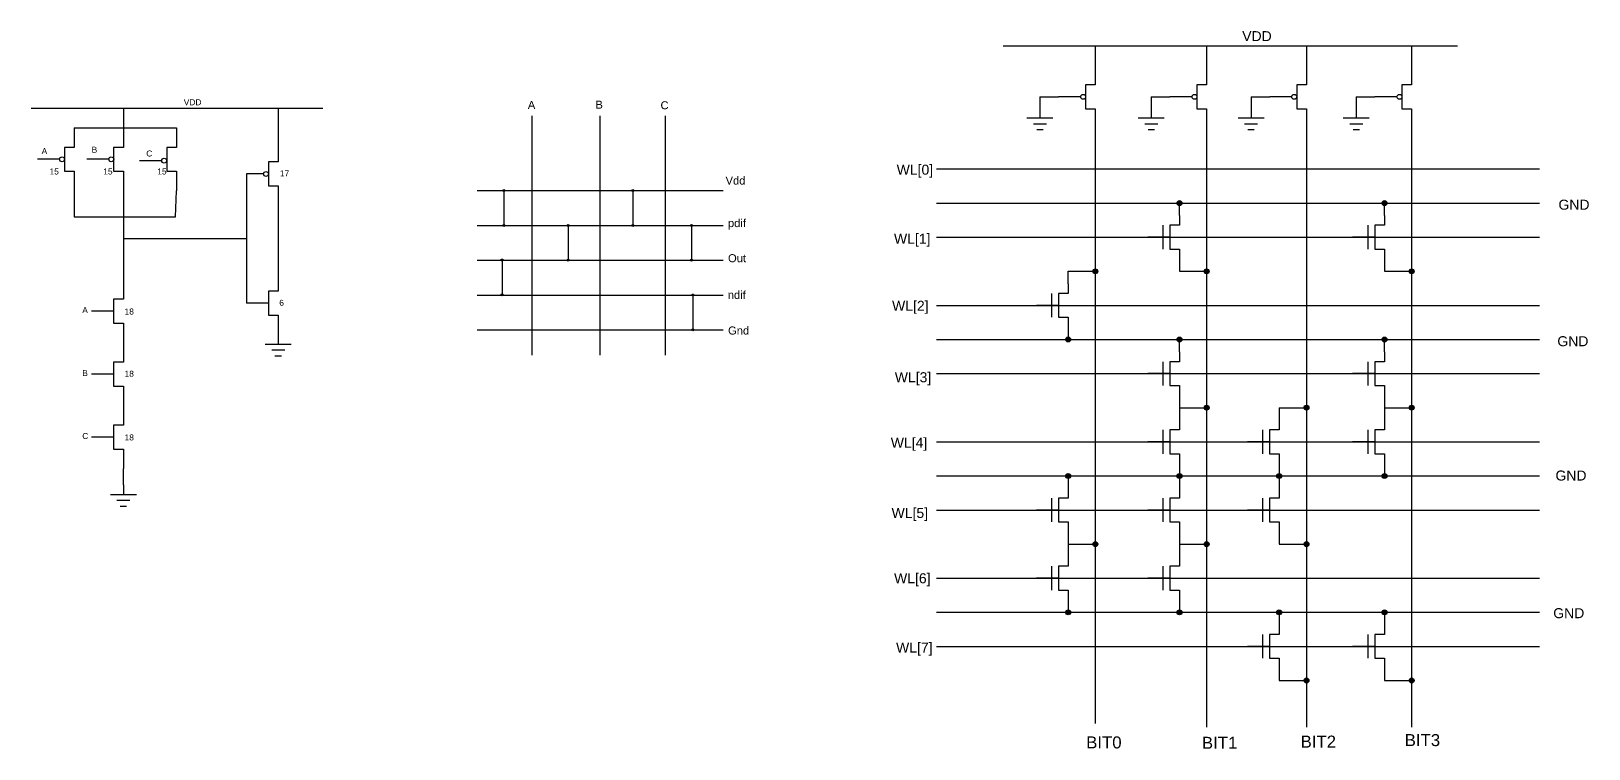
# Model space of a CAD drawing. Header units: inches. Extents: x 35 to 387, y 17 to 94.
# Drawn here: x 231.6 to 387.4, y 21.9 to 93.7 of the extents above; entities that cross this region are included whole.
import ezdxf

# ---------------------------------------------------------------- set-up
doc = ezdxf.new("R2010")
doc.units = ezdxf.units.IN
doc.header["$MEASUREMENT"] = 0
doc.styles.get("Standard").update_dxf_attribs({"font": 'arial.ttf'})

msp = doc.modelspace()

# ---------------------------------------------------------------- hatches: boundary and pattern name
h = msp.add_hatch(color=5)
h.dxf.hatch_style = 1
h.paths.add_polyline_path([(278.79, 77.71), (278.98, 77.71, 1)])
h.paths.add_polyline_path([(278.98, 77.71), (278.88, 77.71), (278.88, 77.61, 0.414214)])
h.paths.add_polyline_path([(278.88, 77.71), (278.79, 77.71, 0.414214), (278.88, 77.61)])
h = msp.add_hatch(color=5)
h.dxf.hatch_style = 1
h.paths.add_polyline_path([(291.69, 77.71, 1), (291.89, 77.71, 1)])
at = {"true_color": 0x000000}
h = msp.add_hatch(color=18, dxfattribs=at)
h.dxf.hatch_style = 1
h.paths.add_polyline_path([(346.2, 76.46, 1), (346.69, 76.46, 1)])
h = msp.add_hatch(color=18, dxfattribs=at)
h.dxf.hatch_style = 1
h.paths.add_polyline_path([(366.69, 76.46, 1), (367.18, 76.46, 1)])
h = msp.add_hatch(color=5)
h.dxf.hatch_style = 1
h.paths.add_polyline_path([(278.79, 74.23, 1), (278.98, 74.23, 1)])
h = msp.add_hatch(color=5)
h.dxf.hatch_style = 1
h.paths.add_polyline_path([(285.22, 74.23, 1), (285.41, 74.23, 1)])
h = msp.add_hatch(color=5)
h.dxf.hatch_style = 1
h.paths.add_polyline_path([(291.69, 74.23, 1), (291.89, 74.23, 1)])
h = msp.add_hatch(color=5)
h.dxf.hatch_style = 1
h.paths.add_polyline_path([(297.56, 74.23, 1), (297.75, 74.23, 1)])
h = msp.add_hatch(color=5)
h.dxf.hatch_style = 1
h.paths.add_polyline_path([(278.61, 70.77), (278.8, 70.77, 1)])
h.paths.add_polyline_path([(278.8, 70.77), (278.71, 70.77), (278.71, 70.67, 0.414214)])
h.paths.add_polyline_path([(278.71, 70.77), (278.61, 70.77, 0.414214), (278.71, 70.67)])
h = msp.add_hatch(color=5)
h.dxf.hatch_style = 1
h.paths.add_polyline_path([(285.22, 70.75, 1), (285.41, 70.75, 1)])
h = msp.add_hatch(color=5)
h.dxf.hatch_style = 1
h.paths.add_polyline_path([(297.56, 70.75, 1), (297.75, 70.75, 1)])
h = msp.add_hatch(color=18, dxfattribs=at)
h.dxf.hatch_style = 1
h.paths.add_polyline_path([(337.79, 69.64, 1), (338.28, 69.64, 1)])
h = msp.add_hatch(color=18, dxfattribs=at)
h.dxf.hatch_style = 1
h.paths.add_polyline_path([(348.92, 69.64, 1), (349.41, 69.64, 1)])
h = msp.add_hatch(color=18, dxfattribs=at)
h.dxf.hatch_style = 1
h.paths.add_polyline_path([(369.41, 69.64, 1), (369.9, 69.64, 1)])
h = msp.add_hatch(color=5)
h.dxf.hatch_style = 1
h.paths.add_polyline_path([(278.61, 67.29, 1), (278.8, 67.29, 1)])
h = msp.add_hatch(color=5)
h.dxf.hatch_style = 1
h.paths.add_polyline_path([(297.7, 67.27), (297.9, 67.27, 1)])
h.paths.add_polyline_path([(297.9, 67.27), (297.8, 67.27), (297.8, 67.17, 0.414214)])
h.paths.add_polyline_path([(297.8, 67.27), (297.7, 67.27, 0.414214), (297.8, 67.17)])
h = msp.add_hatch(color=5)
h.dxf.hatch_style = 1
h.paths.add_polyline_path([(297.7, 63.79, 1), (297.9, 63.79, 1)])
h = msp.add_hatch(color=18, dxfattribs=at)
h.dxf.hatch_style = 1
h.paths.add_polyline_path([(335.07, 62.82, 1), (335.56, 62.82, 1)])
h = msp.add_hatch(color=18, dxfattribs=at)
h.dxf.hatch_style = 1
h.paths.add_polyline_path([(346.2, 62.82, 1), (346.69, 62.82, 1)])
h = msp.add_hatch(color=18, dxfattribs=at)
h.dxf.hatch_style = 1
h.paths.add_polyline_path([(366.69, 62.82, 1), (367.18, 62.82, 1)])
h = msp.add_hatch(color=18, dxfattribs=at)
h.dxf.hatch_style = 1
h.paths.add_polyline_path([(348.92, 56, 1), (349.41, 56, 1)])
h = msp.add_hatch(color=18, dxfattribs=at)
h.dxf.hatch_style = 1
h.paths.add_polyline_path([(358.89, 56, 1), (359.39, 56, 1)])
h = msp.add_hatch(color=18, dxfattribs=at)
h.dxf.hatch_style = 1
h.paths.add_polyline_path([(369.41, 56, 1), (369.9, 56, 1)])
h = msp.add_hatch(color=18, dxfattribs=at)
h.dxf.hatch_style = 1
h.paths.add_polyline_path([(335.07, 49.18, 1), (335.56, 49.18, 1)])
h = msp.add_hatch(color=18, dxfattribs=at)
h.dxf.hatch_style = 1
h.paths.add_polyline_path([(346.2, 49.18, 1), (346.69, 49.18, 1)])
h = msp.add_hatch(color=18, dxfattribs=at)
h.dxf.hatch_style = 1
h.paths.add_polyline_path([(356.18, 49.18, 1), (356.67, 49.18, 1)])
h = msp.add_hatch(color=18, dxfattribs=at)
h.dxf.hatch_style = 1
h.paths.add_polyline_path([(366.69, 49.18, 1), (367.18, 49.18, 1)])
h = msp.add_hatch(color=18, dxfattribs=at)
h.dxf.hatch_style = 1
h.paths.add_polyline_path([(337.79, 42.36, 1), (338.28, 42.36, 1)])
h = msp.add_hatch(color=18, dxfattribs=at)
h.dxf.hatch_style = 1
h.paths.add_polyline_path([(348.92, 42.36, 1), (349.41, 42.36, 1)])
h = msp.add_hatch(color=18, dxfattribs=at)
h.dxf.hatch_style = 1
h.paths.add_polyline_path([(358.89, 42.36, 1), (359.39, 42.36, 1)])
h = msp.add_hatch(color=18, dxfattribs=at)
h.dxf.hatch_style = 1
h.paths.add_polyline_path([(335.07, 35.55, 1), (335.56, 35.55, 1)])
h = msp.add_hatch(color=18, dxfattribs=at)
h.dxf.hatch_style = 1
h.paths.add_polyline_path([(346.2, 35.55, 1), (346.69, 35.55, 1)])
h = msp.add_hatch(color=18, dxfattribs=at)
h.dxf.hatch_style = 1
h.paths.add_polyline_path([(356.18, 35.55, 1), (356.67, 35.55, 1)])
h = msp.add_hatch(color=18, dxfattribs=at)
h.dxf.hatch_style = 1
h.paths.add_polyline_path([(366.69, 35.55, 1), (367.18, 35.55, 1)])
h = msp.add_hatch(color=18, dxfattribs=at)
h.dxf.hatch_style = 1
h.paths.add_polyline_path([(358.89, 28.73, 1), (359.39, 28.73, 1)])
h = msp.add_hatch(color=18, dxfattribs=at)
h.dxf.hatch_style = 1
h.paths.add_polyline_path([(369.41, 28.73, 1), (369.9, 28.73, 1)])

# ---------------------------------------------------------------- linework, layer by layer
for p, q in [((328.81, 92.18), (374.23, 92.18)), ((338.03, 92.18), (338.03, 90.22)), ((349.16, 92.18), (349.16, 90.22)), ((359.14, 92.18), (359.14, 90.22)), ((369.66, 92.18), (369.66, 90.22)), ((338.03, 90.22), (338.03, 88.27)), ((349.16, 90.22), (349.16, 88.27)), ((359.14, 90.22), (359.14, 88.27)), ((369.66, 90.22), (369.66, 88.27)), ((338.03, 88.27), (337.06, 88.27)), ((337.06, 88.27), (337.06, 85.89)), ((349.16, 88.27), (348.19, 88.27)), ((348.19, 88.27), (348.19, 85.89)), ((359.14, 88.27), (358.17, 88.27)), ((358.17, 88.27), (358.17, 85.89)), ((369.66, 88.27), (368.69, 88.27)), ((368.69, 88.27), (368.69, 85.89)), ((231.63, 85.94), (260.8, 85.94)), ((240.86, 85.94), (240.86, 83.99)), ((256.33, 85.94), (256.33, 80.57)), ((332.5, 87.08), (332.5, 85.92)), ((332.5, 87.08), (334.36, 87.08)), ((332.5, 85.92), (332.5, 84.94)), ((336.57, 87.08), (334.36, 87.08)), ((337.06, 85.89), (338.03, 85.89)), ((338.03, 85.89), (338.03, 83.93)), ((343.63, 87.08), (343.63, 85.92)), ((343.63, 87.08), (345.49, 87.08)), ((343.63, 85.92), (343.63, 84.94)), ((347.7, 87.08), (345.49, 87.08)), ((348.19, 85.89), (349.16, 85.89)), ((349.16, 85.89), (349.16, 83.93)), ((353.6, 87.08), (353.6, 85.92)), ((353.6, 87.08), (355.47, 87.08)), ((353.6, 85.92), (353.6, 84.94)), ((357.68, 87.08), (355.47, 87.08)), ((358.17, 85.89), (359.14, 85.89)), ((359.14, 85.89), (359.14, 83.93)), ((364.12, 87.08), (364.12, 85.92)), ((364.12, 87.08), (365.99, 87.08)), ((364.12, 85.92), (364.12, 84.94)), ((368.2, 87.08), (365.99, 87.08)), ((368.69, 85.89), (369.66, 85.89)), ((369.66, 85.89), (369.66, 83.93)), ((332.5, 84.94), (331.2, 84.94)), ((332.5, 84.35), (331.85, 84.35)), ((333.8, 84.94), (332.5, 84.94)), ((333.15, 84.35), (332.5, 84.35)), ((343.63, 84.94), (342.33, 84.94)), ((343.63, 84.35), (342.98, 84.35)), ((344.93, 84.94), (343.63, 84.94)), ((344.28, 84.35), (343.63, 84.35)), ((353.6, 84.94), (352.3, 84.94)), ((353.6, 84.35), (352.95, 84.35)), ((354.9, 84.94), (353.6, 84.94)), ((354.25, 84.35), (353.6, 84.35)), ((364.12, 84.94), (362.82, 84.94)), ((364.12, 84.35), (363.47, 84.35)), ((365.42, 84.94), (364.12, 84.94)), ((364.77, 84.35), (364.12, 84.35)), ((235.94, 83.99), (235.94, 82.03)), ((235.94, 83.99), (246.15, 83.99)), ((240.86, 83.99), (240.86, 82.03)), ((246.15, 83.99), (246.15, 82.03)), ((332.5, 83.78), (332.17, 83.78)), ((332.82, 83.78), (332.5, 83.78)), ((338.03, 83.93), (338.03, 24.44)), ((343.63, 83.78), (343.3, 83.78)), ((343.95, 83.78), (343.63, 83.78)), ((349.16, 83.93), (349.16, 24.05)), ((353.6, 83.78), (353.28, 83.78)), ((353.93, 83.78), (353.6, 83.78)), ((359.14, 83.93), (359.14, 24.05)), ((364.12, 83.78), (363.8, 83.78)), ((364.45, 83.78), (364.12, 83.78)), ((369.66, 83.93), (369.66, 24.05)), ((235.94, 82.03), (234.97, 82.03)), ((234.97, 82.03), (234.97, 79.65)), ((240.86, 82.03), (239.88, 82.03)), ((239.88, 82.03), (239.88, 79.65)), ((246.15, 82.03), (245.18, 82.03)), ((245.18, 82.03), (245.18, 79.65)), ((234.48, 80.84), (232.27, 80.84)), ((234.97, 79.65), (235.94, 79.65)), ((235.94, 79.65), (235.94, 77.69)), ((239.39, 80.84), (237.19, 80.84)), ((239.88, 79.65), (240.86, 79.65)), ((240.86, 79.65), (240.86, 77.69)), ((244.69, 80.7), (242.48, 80.7)), ((245.18, 79.65), (246.15, 79.65)), ((246.15, 79.65), (246.15, 77.69)), ((256.33, 80.57), (255.36, 80.57)), ((255.36, 80.57), (255.36, 78.18)), ((322.16, 79.87), (382.46, 79.87)), ((254.87, 79.37), (253.15, 79.37)), ((253.15, 79.37), (253.15, 66.46)), ((255.36, 78.18), (256.33, 78.18)), ((256.33, 78.18), (256.33, 76.23)), ((235.94, 77.69), (235.94, 75.08)), ((240.86, 77.69), (240.86, 75.08)), ((246.07, 75.08), (246.15, 77.69)), ((322.16, 76.46), (382.46, 76.46)), ((346.45, 75.22), (346.45, 76.46)), ((366.94, 75.22), (366.94, 76.46)), ((235.94, 75.08), (246.07, 75.08)), ((240.86, 75.08), (240.86, 70.75)), ((256.33, 76.23), (256.33, 68.62)), ((346.45, 75.22), (346.45, 74.24)), ((366.94, 75.22), (366.94, 74.24)), ((344.77, 74.24), (344.77, 71.86)), ((346.45, 74.24), (345.47, 74.24)), ((345.47, 74.24), (345.47, 71.86)), ((365.27, 74.24), (365.27, 71.86)), ((366.94, 74.24), (365.97, 74.24)), ((365.97, 74.24), (365.97, 71.86)), ((240.86, 72.91), (253.15, 72.91)), ((322.16, 73.05), (382.46, 73.05)), ((345.47, 73.05), (343.27, 73.05)), ((345.47, 71.86), (346.45, 71.86)), ((346.45, 71.86), (346.45, 69.64)), ((365.97, 73.05), (363.76, 73.05)), ((365.97, 71.86), (366.94, 71.86)), ((366.94, 71.86), (366.94, 69.64)), ((240.86, 70.75), (240.86, 68.79)), ((240.86, 68.79), (240.86, 66.84)), ((256.33, 69.6), (256.33, 67.65)), ((335.31, 68.4), (335.31, 69.64)), ((335.31, 69.64), (338.03, 69.64)), ((346.45, 69.64), (349.16, 69.64)), ((366.94, 69.64), (369.66, 69.64)), ((256.33, 67.65), (255.36, 67.65)), ((255.36, 67.65), (255.36, 65.26)), ((333.64, 67.42), (333.64, 65.04)), ((335.31, 67.42), (334.34, 67.42)), ((334.34, 67.42), (334.34, 65.04)), ((335.31, 68.4), (335.31, 67.42)), ((239.88, 65.65), (237.68, 65.65)), ((240.86, 66.84), (239.88, 66.84)), ((239.88, 66.84), (239.88, 64.46)), ((255.36, 66.46), (253.15, 66.46)), ((322.16, 66.23), (382.46, 66.23)), ((334.34, 66.23), (332.14, 66.23)), ((239.88, 64.46), (240.86, 64.46)), ((240.86, 64.46), (240.86, 62.5)), ((255.36, 65.26), (256.33, 65.26)), ((256.33, 65.26), (256.33, 63.31)), ((334.34, 65.04), (335.31, 65.04)), ((335.31, 65.04), (335.31, 62.82)), ((240.86, 62.5), (240.86, 60.55)), ((256.33, 62.33), (255.03, 62.33)), ((256.33, 63.31), (256.33, 62.33)), ((257.63, 62.33), (256.33, 62.33)), ((322.16, 62.82), (382.46, 62.82)), ((346.45, 61.58), (346.45, 62.82)), ((366.94, 61.58), (366.94, 62.82)), ((256.33, 61.74), (255.68, 61.74)), ((256.33, 61.16), (256, 61.16)), ((256.98, 61.74), (256.33, 61.74)), ((256.65, 61.16), (256.33, 61.16)), ((346.45, 61.58), (346.45, 60.6)), ((366.94, 61.58), (366.94, 60.6)), ((239.88, 59.36), (237.68, 59.36)), ((240.86, 60.55), (239.88, 60.55)), ((239.88, 60.55), (239.88, 58.17)), ((322.16, 59.41), (382.46, 59.41)), ((345.47, 59.41), (343.27, 59.41)), ((344.77, 60.6), (344.77, 58.22)), ((346.45, 60.6), (345.47, 60.6)), ((345.47, 60.6), (345.47, 58.22)), ((365.97, 59.41), (363.76, 59.41)), ((365.27, 60.6), (365.27, 58.22)), ((366.94, 60.6), (365.97, 60.6)), ((365.97, 60.6), (365.97, 58.22)), ((239.88, 58.17), (240.86, 58.17)), ((240.86, 58.17), (240.86, 56.21)), ((345.47, 58.22), (346.45, 58.22)), ((346.45, 58.22), (346.45, 56)), ((365.97, 58.22), (366.94, 58.22)), ((366.94, 58.22), (366.94, 56)), ((240.86, 56.21), (240.86, 54.25)), ((346.45, 56), (349.16, 56)), ((346.45, 56), (346.45, 53.78)), ((356.42, 56), (356.42, 53.78)), ((356.42, 56), (359.14, 56)), ((366.94, 56), (366.94, 53.78)), ((366.94, 56), (369.66, 56)), ((239.88, 53.06), (237.68, 53.06)), ((240.86, 54.25), (239.88, 54.25)), ((239.88, 54.25), (239.88, 51.87)), ((344.77, 53.78), (344.77, 51.4)), ((346.45, 53.78), (345.47, 53.78)), ((345.47, 53.78), (345.47, 51.4)), ((354.75, 53.78), (354.75, 51.4)), ((356.42, 53.78), (355.45, 53.78)), ((355.45, 53.78), (355.45, 51.4)), ((365.27, 53.78), (365.27, 51.4)), ((366.94, 53.78), (365.97, 53.78)), ((365.97, 53.78), (365.97, 51.4)), ((239.88, 51.87), (240.86, 51.87)), ((240.86, 51.87), (240.86, 49.92)), ((322.16, 52.59), (382.46, 52.59)), ((345.47, 52.59), (343.27, 52.59)), ((345.47, 51.4), (346.45, 51.4)), ((346.45, 51.4), (346.45, 49.18)), ((355.45, 52.59), (353.24, 52.59)), ((355.45, 51.4), (356.42, 51.4)), ((356.42, 51.4), (356.42, 49.18)), ((365.97, 52.59), (363.76, 52.59)), ((365.97, 51.4), (366.94, 51.4)), ((366.94, 51.4), (366.94, 49.18)), ((240.86, 48.28), (240.86, 49.92)), ((322.16, 49.18), (382.46, 49.18)), ((335.31, 49.18), (335.31, 46.97)), ((346.45, 49.18), (346.45, 46.97)), ((356.42, 49.18), (356.42, 46.97)), ((240.86, 47.3), (239.56, 47.3)), ((240.86, 48.28), (240.86, 47.3)), ((242.16, 47.3), (240.86, 47.3)), ((333.64, 46.97), (333.64, 44.58)), ((335.31, 46.97), (334.34, 46.97)), ((334.34, 46.97), (334.34, 44.58)), ((344.77, 46.97), (344.77, 44.58)), ((346.45, 46.97), (345.47, 46.97)), ((345.47, 46.97), (345.47, 44.58)), ((354.75, 46.97), (354.75, 44.58)), ((356.42, 46.97), (355.45, 46.97)), ((355.45, 46.97), (355.45, 44.58)), ((240.86, 46.71), (240.21, 46.71)), ((240.86, 46.13), (240.53, 46.13)), ((241.51, 46.71), (240.86, 46.71)), ((241.18, 46.13), (240.86, 46.13)), ((322.16, 45.77), (382.46, 45.77)), ((334.34, 45.77), (332.14, 45.77)), ((345.47, 45.77), (343.27, 45.77)), ((355.45, 45.77), (353.24, 45.77)), ((334.34, 44.58), (335.31, 44.58)), ((335.31, 44.58), (335.31, 42.36)), ((345.47, 44.58), (346.45, 44.58)), ((346.45, 44.58), (346.45, 42.36)), ((355.45, 44.58), (356.42, 44.58)), ((356.42, 44.58), (356.42, 42.36)), ((335.31, 42.36), (338.03, 42.36)), ((335.31, 42.36), (338.03, 42.36)), ((335.31, 42.36), (335.31, 40.15)), ((346.45, 42.36), (349.16, 42.36)), ((346.45, 42.36), (346.45, 40.15)), ((346.45, 42.36), (349.16, 42.36)), ((356.42, 42.36), (359.14, 42.36)), ((322.16, 38.96), (382.46, 38.96)), ((334.34, 38.96), (332.14, 38.96)), ((333.64, 40.15), (333.64, 37.76)), ((335.31, 40.15), (334.34, 40.15)), ((334.34, 40.15), (334.34, 37.76)), ((345.47, 38.96), (343.27, 38.96)), ((344.77, 40.15), (344.77, 37.76)), ((346.45, 40.15), (345.47, 40.15)), ((345.47, 40.15), (345.47, 37.76)), ((334.34, 37.76), (335.31, 37.76)), ((335.31, 37.76), (335.31, 35.55)), ((345.47, 37.76), (346.45, 37.76)), ((346.45, 37.76), (346.45, 35.55)), ((322.16, 35.55), (382.46, 35.55)), ((356.42, 35.55), (356.42, 33.33)), ((366.94, 35.55), (366.94, 33.33)), ((354.75, 33.33), (354.75, 30.95)), ((356.42, 33.33), (355.45, 33.33)), ((355.45, 33.33), (355.45, 30.95)), ((365.27, 33.33), (365.27, 30.95)), ((366.94, 33.33), (365.97, 33.33)), ((365.97, 33.33), (365.97, 30.95)), ((322.16, 32.14), (382.46, 32.14)), ((355.45, 32.14), (353.24, 32.14)), ((365.97, 32.14), (363.76, 32.14)), ((355.45, 30.95), (356.42, 30.95)), ((356.42, 30.95), (356.42, 28.73)), ((365.97, 30.95), (366.94, 30.95)), ((366.94, 30.95), (366.94, 28.73)), ((356.42, 28.73), (359.14, 28.73)), ((366.94, 28.73), (369.66, 28.73))]:
    msp.add_line(p, q)
at = {"color": 1}
for p, q in [((281.71, 61.24), (281.71, 85.2)), ((288.53, 61.24), (288.53, 85.2)), ((295.06, 61.24), (295.06, 85.2))]:
    msp.add_line(p, q, dxfattribs=at)
at = {"color": 5}
for p, q in [((276.23, 77.71), (300.83, 77.71)), ((278.88, 77.71), (278.88, 74.23)), ((291.79, 77.71), (291.79, 74.23)), ((285.31, 74.23), (285.31, 70.75)), ((297.66, 74.23), (297.66, 70.75)), ((276.23, 70.75), (300.83, 70.75)), ((278.71, 70.77), (278.71, 67.29)), ((297.8, 67.27), (297.8, 63.79)), ((276.23, 63.79), (300.83, 63.79))]:
    msp.add_line(p, q, dxfattribs=at)
at = {"color": 2}
msp.add_line((276.23, 74.23), (300.83, 74.23), dxfattribs=at)
at = {"color": 3}
msp.add_line((276.23, 67.27), (300.83, 67.27), dxfattribs=at)
for centre in [(336.82, 87.08), (347.95, 87.08), (357.92, 87.08), (368.44, 87.08), (234.72, 80.84), (239.64, 80.84), (244.93, 80.7), (255.11, 79.37), (346.45, 76.46), (366.94, 76.46), (338.03, 69.64), (349.16, 69.64), (369.66, 69.64), (335.31, 62.82), (346.45, 62.82), (366.94, 62.82), (349.16, 56), (359.14, 56), (369.66, 56), (335.31, 49.18), (346.45, 49.18), (356.42, 49.18), (366.94, 49.18), (338.03, 42.36), (349.16, 42.36), (359.14, 42.36), (335.31, 35.55), (346.45, 35.55), (356.42, 35.55), (366.94, 35.55), (359.14, 28.73), (369.66, 28.73)]:
    msp.add_circle(centre, 0.245)
at = {"color": 5}
for centre in [(278.88, 77.71), (291.79, 77.71), (291.79, 77.71), (278.88, 74.23), (285.31, 74.23), (285.31, 74.23), (291.79, 74.23), (297.66, 74.23), (297.66, 74.23), (278.71, 70.77), (285.31, 70.75), (297.66, 70.75), (278.71, 67.29), (297.8, 67.27), (297.8, 63.79)]:
    msp.add_circle(centre, 0.0972, dxfattribs=at)

# ---------------------------------------------------------------- texts
at = {"attachment_point": 1}
for s, width, heights, insert, char_height in [('VDD', 1.0421, [0], (352.72, 93.65), 1), ('VDD', 1.0421, [0], (246.89, 86.84), 0.6), ('A', 1.0421, [0], (281.29, 86.67), 0.8), ('B', 1.0421, [0], (288.05, 86.7), 0.8), ('C', 1.0421, [0], (294.56, 86.64), 0.8), ('A', 1.0421, [0], (232.68, 81.96), 0.6), ('B', 1.0421, [0.727], (237.68, 82.1), 0.6), ('C', 1.0421, [0], (243.14, 81.72), 0.6), ('15', 1.0421, [0], (233.47, 79.92), 0.6), ('15', 1.0421, [0], (238.84, 79.92), 0.6), ('15', 1.0421, [0], (244.24, 79.92), 0.6), ('17', 1.0421, [0], (256.5, 79.73), 0.6), ('WL[0]', 1.0421, [0], (318.17, 80.3), 1), ('Vdd', 1.0421, [0], (301.06, 79.11), 0.8), ('GND', 1.0421, [0], (384.34, 76.8), 1), ('pdif', 1.0421, [0], (301.3, 74.86), 0.8), ('Out', 1.0421, [0], (301.31, 71.35), 0.8), ('ndif', 1.0421, [0], (301.28, 67.68), 0.8), ('A', 1.0421, [0], (236.74, 66.06), 0.6), ('18', 1.0421, [0], (240.97, 65.92), 0.6), ('6', 1.0421, [0], (256.44, 66.79), 0.6), ('Gnd', 1.0421, [0], (301.31, 64.12), 0.8), ('GND', 1.0421, [0], (384.23, 63.15), 1), ('B', 1.0421, [0], (236.74, 59.77), 0.6), ('18', 1.0421, [0], (240.97, 59.7), 0.6), ('C', 1.0421, [0], (236.74, 53.48), 0.6), ('18', 1.0421, [0], (240.97, 53.33), 0.6), ('GND', 1.0421, [0], (384.04, 49.72), 1), ('GND', 1.0421, [0], (383.82, 35.96), 1), ('BIT3', 0.9581, [0], (368.97, 23.37), 1.2), ('BIT0', 1.0421, [0], (337.12, 23.14), 1.2), ('BIT1', 1.0421, [0], (348.69, 23.1), 1.2), ('BIT2', 1.0421, [0], (358.56, 23.22), 1.2)]:
    msp.add_mtext_dynamic_manual_height_columns(s, width=width, gutter_width=1, heights=heights, dxfattribs=dict(at, insert=insert, char_height=char_height))
at = {"char_height": 1, "width": 2.2308, "attachment_point": 1}
for s, insert in [('WL[1]', (317.9, 73.4)), ('WL[2]', (317.71, 66.69)), ('WL[3]', (317.98, 59.55)), ('WL[4]', (317.58, 53)), ('WL[5]', (317.66, 45.98)), ('WL[6]', (317.91, 39.45)), ('WL[7]', (318.11, 32.52))]:
    msp.add_mtext(s, dxfattribs=dict(at, insert=insert))

doc.saveas('drawing.dxf')
